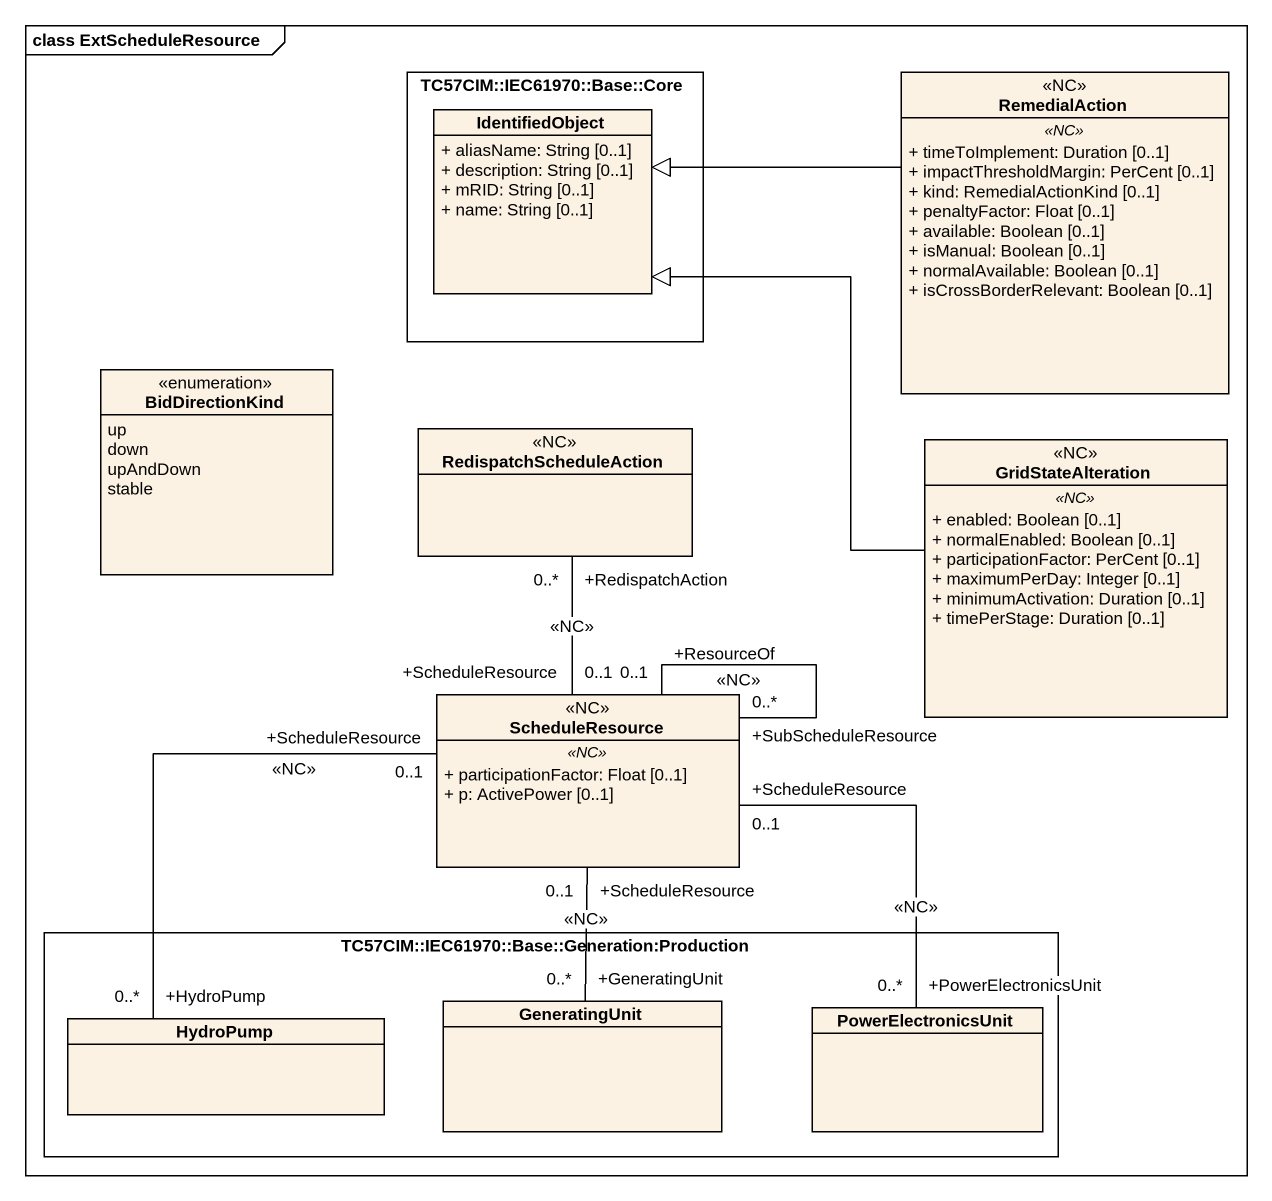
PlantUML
@startuml
mainframe class ExtScheduleResource
hide circle
hide empty members
skinparam classAttributeIconSize 0
rectangle "TC57CIM::IEC61970::Base::Core" as TC57CIM_IEC61970_Base_Core {
  class IdentifiedObject {
    + aliasName: String [0..1]
    + description: String [0..1]
    + mRID: String [0..1]
    + name: String [0..1]
  }
}
class RemedialAction <<NC>> {
  .. <<NC>> ..
  + timeToImplement: Duration [0..1]
  + impactThresholdMargin: PerCent [0..1]
  + kind: RemedialActionKind [0..1]
  + penaltyFactor: Float [0..1]
  + available: Boolean [0..1]
  + isManual: Boolean [0..1]
  + normalAvailable: Boolean [0..1]
  + isCrossBorderRelevant: Boolean [0..1]
}
enum BidDirectionKind {
  up
  down
  upAndDown
  stable
}
class RedispatchScheduleAction <<NC>>
class GridStateAlteration <<NC>> {
  .. <<NC>> ..
  + enabled: Boolean [0..1]
  + normalEnabled: Boolean [0..1]
  + participationFactor: PerCent [0..1]
  + maximumPerDay: Integer [0..1]
  + minimumActivation: Duration [0..1]
  + timePerStage: Duration [0..1]
}
class ScheduleResource <<NC>> {
  .. <<NC>> ..
  + participationFactor: Float [0..1]
  + p: ActivePower [0..1]
}
rectangle "TC57CIM::IEC61970::Base::Generation:Production" as TC57CIM_IEC61970_Base {
  class GeneratingUnit
  class HydroPump
  class PowerElectronicsUnit
}
RemedialAction -left-|> IdentifiedObject
RedispatchScheduleAction "+RedispatchAction\n0..*" -- "+ScheduleResource\n0..1" ScheduleResource : <<NC>>
GridStateAlteration -up-|> IdentifiedObject
ScheduleResource "+SubScheduleResource\n0..*" -- "+ResourceOf\n0..1" ScheduleResource : <<NC>>
ScheduleResource "+ScheduleResource\n0..1" -- "+GeneratingUnit\n0..*" GeneratingUnit : <<NC>>
ScheduleResource "+ScheduleResource\n0..1" -- "+HydroPump\n0..*" HydroPump : <<NC>>
ScheduleResource "+ScheduleResource\n0..1" -- "+PowerElectronicsUnit\n0..*" PowerElectronicsUnit : <<NC>>
@enduml
